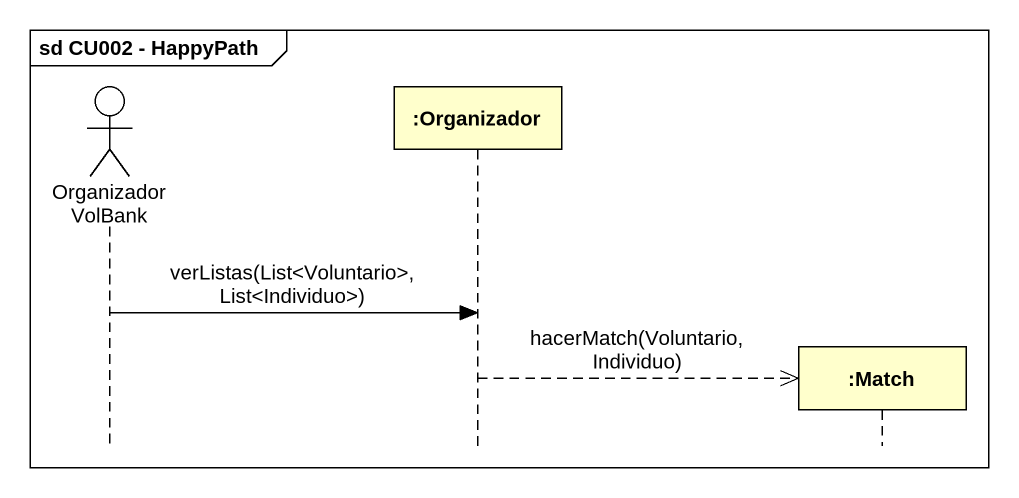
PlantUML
@startuml
mainframe sd CU002 - HappyPath
hide footbox
actor "Organizador VolBank" as Organizador_VolBank
participant ":Organizador" as Organizador
participant ":Match" as Match

Organizador_VolBank -> Organizador : verListas(List<Voluntario>, List<Individuo>)
Organizador -->> Match ** : hacerMatch(Voluntario, Individuo)
@enduml
